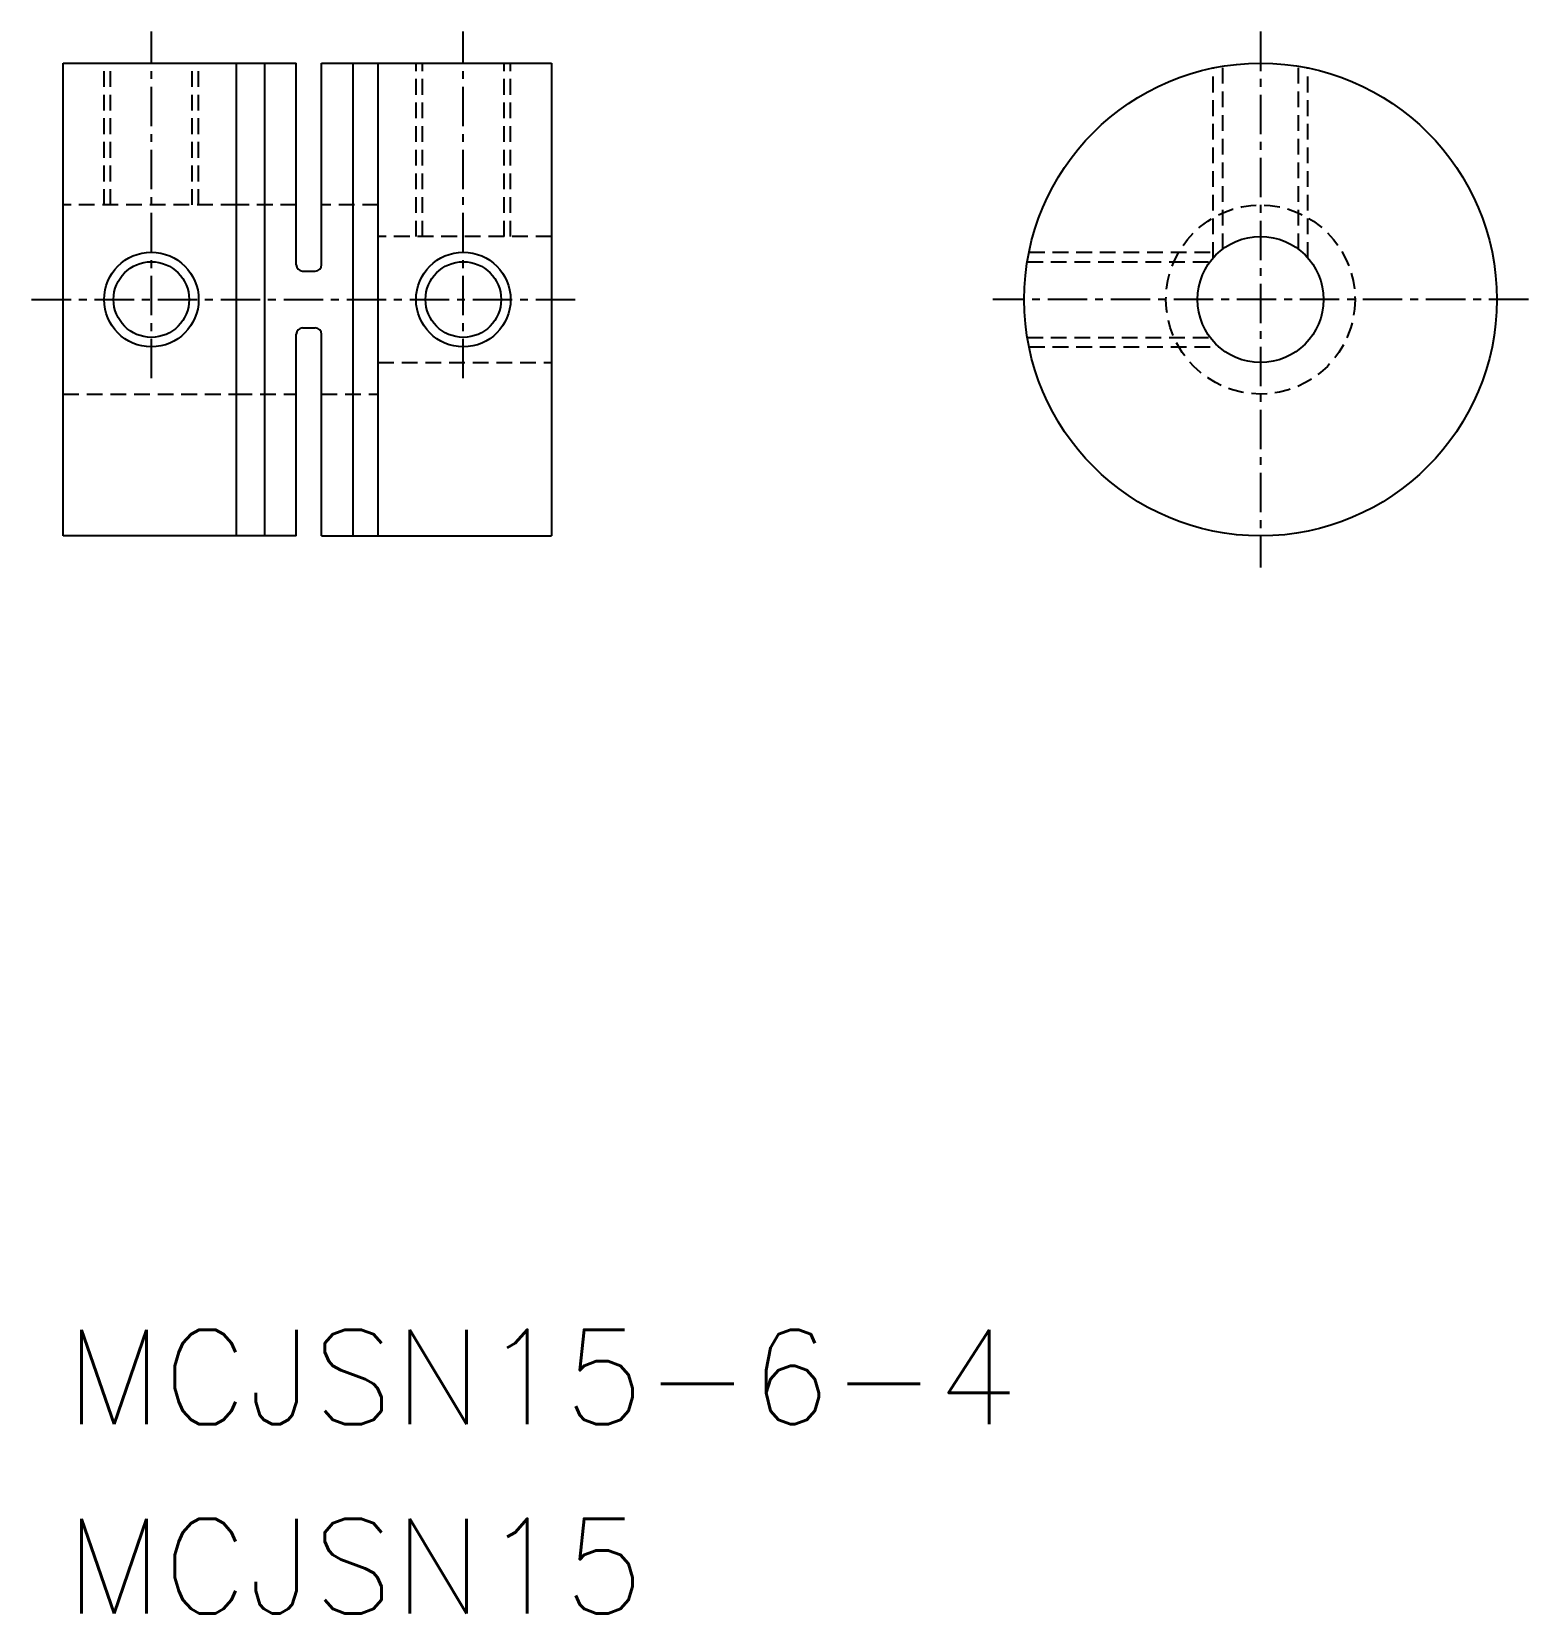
# Model space of a CAD drawing. Extents: x 57.5 to 105, y 60.2 to 110.4.
import ezdxf

# ---------------------------------------------------------------- set-up
doc = ezdxf.new("R2010")
doc.units = 0
doc.linetypes.add('CENTER', pattern=[2, 1.25, -0.25, 0.25, -0.25])
doc.linetypes.add('DASHED', pattern=[0.75, 0.5, -0.25])
doc.layers.get('0').update_dxf_attribs({"linetype": 'CONTINUOUS'})
doc.layers.add('CENTER', color=1, linetype='CENTER')
doc.styles.add('MISUMI', font='txt.shx')

msp = doc.modelspace()

# ---------------------------------------------------------------- linework, layer by layer
at = {"color": 7, "linetype": 'CONTINUOUS'}
for p, q in [((58.539, 94.413), (58.539, 109.413)), ((58.539, 109.413), (64.039, 109.413)), ((64.039, 101.913), (64.039, 109.413)), ((64.039, 109.413), (65.939, 109.413)), ((64.939, 94.413), (64.939, 109.413)), ((65.939, 103.013), (65.939, 109.413)), ((66.739, 103.013), (66.739, 109.413)), ((66.739, 109.413), (74.039, 109.413)), ((67.739, 101.913), (67.739, 109.413)), ((68.539, 94.413), (68.539, 109.413)), ((74.039, 109.413), (74.039, 94.413)), ((66.139, 102.813), (66.539, 102.813)), ((64.039, 94.413), (64.039, 101.913)), ((67.739, 94.413), (67.739, 101.913)), ((66.139, 101.013), (66.539, 101.013)), ((65.939, 94.413), (65.939, 100.813)), ((66.739, 94.413), (66.739, 100.813)), ((64.039, 94.413), (58.539, 94.413)), ((65.939, 94.413), (64.039, 94.413)), ((66.739, 94.413), (74.039, 94.413))]:
    msp.add_line(p, q, dxfattribs=at)
at = {"color": 3, "linetype": 'DASHED'}
for p, q in [((59.839, 104.913), (59.839, 109.413)), ((60.039, 104.913), (60.039, 109.413)), ((62.639, 104.913), (62.639, 109.413)), ((62.839, 104.913), (62.839, 109.413)), ((69.739, 103.913), (69.739, 109.413)), ((69.939, 103.913), (69.939, 109.413)), ((72.539, 103.913), (72.539, 109.413)), ((72.739, 103.913), (72.739, 109.413)), ((95.039, 103.236), (95.039, 109.262)), ((95.339, 103.513), (95.339, 109.317)), ((97.739, 103.513), (97.739, 109.317)), ((98.039, 103.236), (98.039, 109.262)), ((64.039, 104.913), (58.539, 104.913)), ((65.939, 104.913), (64.039, 104.913)), ((68.539, 104.913), (66.739, 104.913)), ((74.039, 103.913), (68.539, 103.913)), ((89.191, 103.413), (95.216, 103.413)), ((89.136, 103.113), (94.939, 103.113)), ((89.136, 100.713), (94.939, 100.713)), ((89.191, 100.413), (95.216, 100.413)), ((68.539, 99.913), (74.039, 99.913)), ((58.539, 98.913), (64.039, 98.913)), ((64.039, 98.913), (65.939, 98.913)), ((66.739, 98.913), (68.539, 98.913))]:
    msp.add_line(p, q, dxfattribs=at)
at = {"color": 7, "linetype": 'CONTINUOUS'}
for centre, radius in [((96.539, 101.913), 7.5), ((96.539, 101.913), 2), ((61.339, 101.913), 1.2), ((71.239, 101.913), 1.2)]:
    msp.add_circle(centre, radius, dxfattribs=at)
at = {"color": 3, "linetype": 'DASHED'}
msp.add_circle((96.539, 101.913), 3, dxfattribs=at)
at = {"color": 3, "linetype": 'CONTINUOUS'}
for centre in [(61.339, 101.913), (71.239, 101.913)]:
    msp.add_circle(centre, 1.5, dxfattribs=at)
at = {"color": 7, "linetype": 'CONTINUOUS'}
for centre, start, end in [((66.139, 103.013), 180, 270), ((66.539, 103.013), 270, 0), ((66.139, 100.813), 90, 180), ((66.539, 100.813), 0, 90)]:
    msp.add_arc(centre, 0.2, start, end, dxfattribs=at)
at = {"layer": 'CENTER', "color": 1, "linetype": 'CENTER'}
for p, q in [((61.339, 99.413), (61.339, 110.413)), ((71.239, 99.413), (71.239, 110.413)), ((96.539, 110.413), (96.539, 93.413)), ((57.539, 101.913), (75.039, 101.913)), ((105.039, 101.913), (88.039, 101.913))]:
    msp.add_line(p, q, dxfattribs=at)

# ---------------------------------------------------------------- texts
at = {"color": 7, "linetype": 'CONTINUOUS', "style": 'MISUMI'}
for s, p in [('MCJSN15-6-4', (58.612, 66.224)), ('MCJSN15', (58.612, 60.224))]:
    msp.add_text(s, height=3, dxfattribs=at).set_placement(p)

doc.saveas('drawing.dxf')
